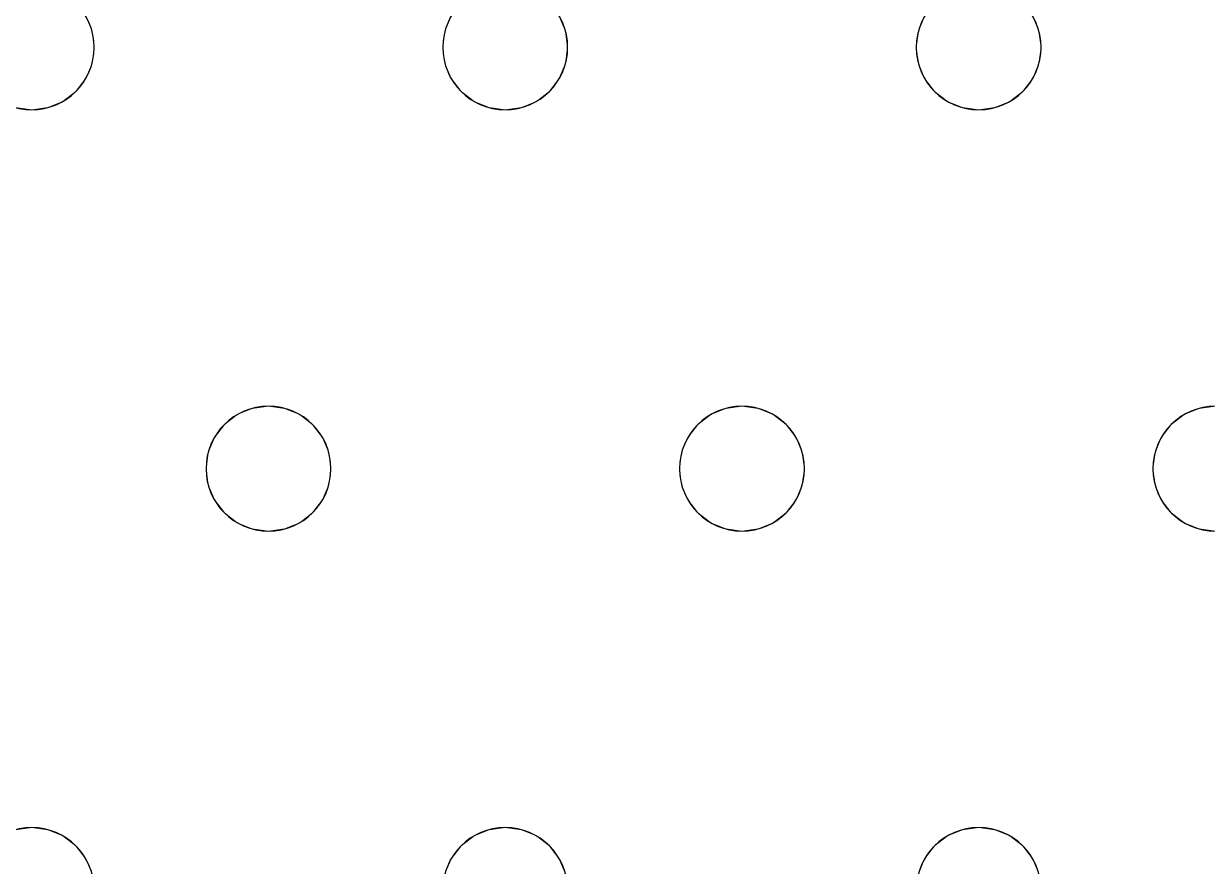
# Model space of a CAD drawing. Header units: millimetres. Extents: x -1 to 1601, y -701 to 1.
# Drawn here: x 1320.3 to 1396.1, y -204.5 to -150.5 of the extents above; entities that cross this region are included whole.
import ezdxf

# ---------------------------------------------------------------- set-up
doc = ezdxf.new("R2010")
doc.units = ezdxf.units.MM
doc.layers.add('IQ_200_3D', color=1, linetype='Continuous')
doc.layers.add('IQ_204_2D', color=7, linetype='Continuous')

msp = doc.modelspace()

# ---------------------------------------------------------------- linework, layer by layer
at = {"layer": 'IQ_200_3D', "lineweight": 18}
for points, invisible_edges in [([(122.762, -68.034, 850), (1477.238, -68.034, 850), (1477.238, -397.966, 850), (122.762, -397.966, 850)], 10), ([(122.762, -68.034, 860), (122.762, -397.966, 860), (1477.238, -397.966, 860), (1477.238, -68.034, 860)], 5), ([(1384.915, -150, 888), (1396.618, -129, 888), (1408.32, -150, 888), (1407.921, -150.965, 888)], 11), ([(1324.648, -150.965, 890), (1324.248, -150, 890), (1324.248, -150, 888), (1324.648, -150.965, 888)], 10), ([(1347.254, -150.965, 888), (1324.648, -150.965, 888), (1324.248, -150, 888), (1347.653, -150, 888)], 5), ([(1347.254, -150.965, 890), (1347.653, -150, 890), (1324.248, -150, 890), (1324.648, -150.965, 890)], 10), ([(1347.653, -150, 890), (1347.254, -150.965, 890), (1347.254, -150.965, 888), (1347.653, -150, 888)], 10), ([(1354.981, -150.965, 890), (1354.582, -150, 890), (1354.582, -150, 888), (1354.981, -150.965, 888)], 10), ([(1377.587, -150.965, 888), (1354.981, -150.965, 888), (1354.582, -150, 888), (1377.987, -150, 888)], 5), ([(1354.582, -150, 890), (1354.981, -150.965, 890), (1377.587, -150.965, 890), (1377.987, -150, 890)], 10), ([(1377.987, -150, 890), (1377.587, -150.965, 890), (1377.587, -150.965, 888), (1377.987, -150, 888)], 10), ([(1385.315, -150.965, 890), (1384.915, -150, 890), (1384.915, -150, 888), (1385.315, -150.965, 888)], 10), ([(1385.315, -150.965, 888), (1384.915, -150, 888), (1407.921, -150.965, 888), (1407.784, -152, 888)], 10), ([(1407.921, -150.965, 890), (1408.32, -150, 890), (1384.915, -150, 890), (1385.315, -150.965, 890)], 10), ([(1324.784, -152, 890), (1324.648, -150.965, 890), (1324.648, -150.965, 888), (1324.784, -152, 888)], 2), ([(1347.118, -152, 888), (1324.784, -152, 888), (1324.648, -150.965, 888), (1347.254, -150.965, 888)], 5), ([(1347.118, -152, 890), (1347.254, -150.965, 890), (1324.648, -150.965, 890), (1324.784, -152, 890)], 10), ([(1347.254, -150.965, 890), (1347.118, -152, 890), (1347.118, -152, 888), (1347.254, -150.965, 888)], 8), ([(1355.118, -152, 890), (1354.981, -150.965, 890), (1354.981, -150.965, 888), (1355.118, -152, 888)], 2), ([(1354.981, -150.965, 888), (1377.587, -150.965, 888), (1377.451, -152, 888)], 13), ([(1377.451, -152, 888), (1377.587, -153.035, 888), (1355.118, -152, 888), (1354.981, -150.965, 888)], 10), ([(1377.451, -152, 890), (1377.587, -150.965, 890), (1354.981, -150.965, 890), (1355.118, -152, 890)], 10), ([(1377.587, -150.965, 890), (1377.451, -152, 890), (1377.451, -152, 888), (1377.587, -150.965, 888)], 8), ([(1385.451, -152, 890), (1385.315, -150.965, 890), (1385.315, -150.965, 888), (1385.451, -152, 888)], 2), ([(1407.784, -152, 888), (1407.921, -153.035, 888), (1385.451, -152, 888), (1385.315, -150.965, 888)], 10), ([(1385.451, -152, 890), (1407.921, -153.035, 890), (1407.784, -152, 890), (1385.315, -150.965, 890)], 5), ([(1407.784, -152, 890), (1407.921, -150.965, 890), (1385.315, -150.965, 890)], 14), ([(1324.648, -153.035, 890), (1324.784, -152, 890), (1324.784, -152, 888), (1324.648, -153.035, 888)], 8), ([(1347.254, -153.035, 888), (1324.648, -153.035, 888), (1324.784, -152, 888), (1347.118, -152, 888)], 5), ([(1347.254, -153.035, 890), (1347.118, -152, 890), (1324.784, -152, 890), (1324.648, -153.035, 890)], 10), ([(1347.118, -152, 890), (1347.254, -153.035, 890), (1347.254, -153.035, 888), (1347.118, -152, 888)], 2), ([(1354.981, -153.035, 890), (1355.118, -152, 890), (1355.118, -152, 888), (1354.981, -153.035, 888)], 8), ([(1354.981, -153.035, 888), (1355.118, -152, 888), (1377.587, -153.035, 888), (1377.987, -154, 888)], 10), ([(1377.587, -153.035, 890), (1377.451, -152, 890), (1355.118, -152, 890), (1354.981, -153.035, 890)], 10), ([(1377.451, -152, 890), (1377.587, -153.035, 890), (1377.587, -153.035, 888), (1377.451, -152, 888)], 2), ([(1385.315, -153.035, 890), (1385.451, -152, 890), (1385.451, -152, 888), (1385.315, -153.035, 888)], 8), ([(1385.451, -152, 888), (1407.921, -153.035, 888), (1385.315, -153.035, 888)], 3), ([(1407.921, -153.035, 890), (1385.451, -152, 890), (1385.315, -153.035, 890)], 13), ([(1324.248, -154, 890), (1324.648, -153.035, 890), (1324.648, -153.035, 888), (1324.248, -154, 888)], 10), ([(1324.248, -154, 888), (1324.648, -153.035, 888), (1347.653, -154, 888), (1335.951, -175, 888)], 14), ([(1347.653, -154, 890), (1347.254, -153.035, 890), (1324.648, -153.035, 890), (1324.248, -154, 890)], 10), ([(1347.254, -153.035, 888), (1347.653, -154, 888), (1324.648, -153.035, 888)], 14), ([(1347.254, -153.035, 890), (1347.653, -154, 890), (1347.653, -154, 888), (1347.254, -153.035, 888)], 10), ([(1354.582, -154, 890), (1354.981, -153.035, 890), (1354.981, -153.035, 888), (1354.582, -154, 888)], 10), ([(1354.582, -154, 888), (1354.981, -153.035, 888), (1377.987, -154, 888), (1366.284, -175, 888)], 14), ([(1377.987, -154, 890), (1377.587, -153.035, 890), (1354.981, -153.035, 890), (1354.582, -154, 890)], 10), ([(1377.587, -153.035, 890), (1377.987, -154, 890), (1377.987, -154, 888), (1377.587, -153.035, 888)], 10), ([(1384.915, -154, 890), (1385.315, -153.035, 890), (1385.315, -153.035, 888), (1384.915, -154, 888)], 10), ([(1408.32, -154, 888), (1384.915, -154, 888), (1385.315, -153.035, 888), (1407.921, -153.035, 888)], 5), ([(1385.315, -153.035, 890), (1384.915, -154, 890), (1408.32, -154, 890), (1407.921, -153.035, 890)], 10), ([(1323.613, -154.828, 890), (1324.248, -154, 890), (1324.248, -154, 888), (1323.613, -154.828, 888)], 10), ([(1323.613, -154.828, 888), (1324.248, -154, 888), (1335.951, -175, 888), (1334.916, -175.136, 888)], 10), ([(1324.248, -154, 890), (1323.613, -154.828, 890), (1335.951, -175, 890), (1347.653, -154, 890)], 14), ([(1348.289, -154.828, 888), (1336.986, -175.136, 888), (1335.951, -175, 888), (1347.653, -154, 888)], 5), ([(1348.289, -154.828, 890), (1347.653, -154, 890), (1335.951, -175, 890), (1336.986, -175.136, 890)], 10), ([(1347.653, -154, 890), (1348.289, -154.828, 890), (1348.289, -154.828, 888), (1347.653, -154, 888)], 10), ([(1353.946, -154.828, 890), (1354.582, -154, 890), (1354.582, -154, 888), (1353.946, -154.828, 888)], 10), ([(1366.284, -175, 888), (1353.946, -154.828, 888), (1354.582, -154, 888)], 13), ([(1354.582, -154, 890), (1353.946, -154.828, 890), (1366.284, -175, 890)], 14), ([(1377.987, -154, 890), (1354.582, -154, 890), (1366.284, -175, 890), (1378.623, -154.828, 890)], 7), ([(1377.987, -154, 888), (1378.623, -154.828, 888), (1366.284, -175, 888)], 14), ([(1377.987, -154, 890), (1378.623, -154.828, 890), (1378.623, -154.828, 888), (1377.987, -154, 888)], 10), ([(1384.279, -154.828, 890), (1384.915, -154, 890), (1384.915, -154, 888), (1384.279, -154.828, 888)], 10), ([(1384.915, -154, 888), (1408.32, -154, 888), (1396.618, -175, 888), (1384.279, -154.828, 888)], 7), ([(1384.915, -154, 890), (1384.279, -154.828, 890), (1396.618, -175, 890)], 14), ([(1408.32, -154, 890), (1384.915, -154, 890), (1396.618, -175, 890), (1408.956, -154.828, 890)], 7), ([(1322.784, -155.464, 890), (1323.613, -154.828, 890), (1323.613, -154.828, 888), (1322.784, -155.464, 888)], 10), ([(1322.784, -155.464, 888), (1323.613, -154.828, 888), (1334.916, -175.136, 888), (1333.951, -175.536, 888)], 10), ([(1334.916, -175.136, 890), (1335.951, -175, 890), (1323.613, -154.828, 890), (1322.784, -155.464, 890)], 10), ([(1336.986, -175.136, 888), (1348.289, -154.828, 888), (1349.118, -155.464, 888)], 13), ([(1349.118, -155.464, 890), (1348.289, -154.828, 890), (1336.986, -175.136, 890), (1337.951, -175.536, 890)], 10), ([(1348.289, -154.828, 890), (1349.118, -155.464, 890), (1349.118, -155.464, 888), (1348.289, -154.828, 888)], 10), ([(1353.118, -155.464, 890), (1353.946, -154.828, 890), (1353.946, -154.828, 888), (1353.118, -155.464, 888)], 10), ([(1365.249, -175.136, 888), (1353.118, -155.464, 888), (1353.946, -154.828, 888), (1366.284, -175, 888)], 5), ([(1365.249, -175.136, 890), (1366.284, -175, 890), (1353.946, -154.828, 890), (1353.118, -155.464, 890)], 10), ([(1378.623, -154.828, 888), (1379.451, -155.464, 888), (1367.32, -175.136, 888), (1366.284, -175, 888)], 10), ([(1367.32, -175.136, 890), (1379.451, -155.464, 890), (1378.623, -154.828, 890), (1366.284, -175, 890)], 5), ([(1378.623, -154.828, 890), (1379.451, -155.464, 890), (1379.451, -155.464, 888), (1378.623, -154.828, 888)], 10), ([(1383.451, -155.464, 890), (1384.279, -154.828, 890), (1384.279, -154.828, 888), (1383.451, -155.464, 888)], 10), ([(1395.582, -175.136, 888), (1383.451, -155.464, 888), (1384.279, -154.828, 888), (1396.618, -175, 888)], 5), ([(1384.279, -154.828, 890), (1383.451, -155.464, 890), (1395.582, -175.136, 890), (1396.618, -175, 890)], 10), ([(1308.446, -176.172, 888), (1307.618, -175.536, 888), (1319.749, -155.864, 888), (1320.784, -156, 888)], 10), ([(1308.446, -176.172, 890), (1309.082, -177, 890), (1320.784, -156, 890), (1319.749, -155.864, 890)], 10), ([(1309.082, -177, 888), (1308.446, -176.172, 888), (1320.784, -156, 888), (1332.487, -177, 888)], 14), ([(1309.082, -177, 890), (1332.087, -177.965, 890), (1332.487, -177, 890), (1320.784, -156, 890)], 13), ([(1320.784, -156, 888), (1319.749, -155.864, 888), (1319.749, -155.864, 890), (1320.784, -156, 890)], 10), ([(1321.819, -155.864, 888), (1320.784, -156, 888), (1320.784, -156, 890), (1321.819, -155.864, 890)], 10), ([(1320.784, -156, 888), (1321.819, -155.864, 888), (1333.123, -176.172, 888), (1332.487, -177, 888)], 10), ([(1333.123, -176.172, 890), (1321.819, -155.864, 890), (1320.784, -156, 890), (1332.487, -177, 890)], 5), ([(1321.819, -155.864, 890), (1322.784, -155.464, 890), (1322.784, -155.464, 888), (1321.819, -155.864, 888)], 10), ([(1321.819, -155.864, 888), (1322.784, -155.464, 888), (1333.951, -175.536, 888), (1333.123, -176.172, 888)], 10), ([(1322.784, -155.464, 890), (1321.819, -155.864, 890), (1333.951, -175.536, 890), (1334.916, -175.136, 890)], 10), ([(1333.951, -175.536, 890), (1321.819, -155.864, 890), (1333.123, -176.172, 890)], 3), ([(1337.951, -175.536, 888), (1336.986, -175.136, 888), (1349.118, -155.464, 888), (1350.082, -155.864, 888)], 10), ([(1350.082, -155.864, 890), (1349.118, -155.464, 890), (1337.951, -175.536, 890), (1338.779, -176.172, 890)], 10), ([(1338.779, -176.172, 888), (1337.951, -175.536, 888), (1350.082, -155.864, 888), (1351.118, -156, 888)], 10), ([(1338.779, -176.172, 890), (1339.415, -177, 890), (1351.118, -156, 890), (1350.082, -155.864, 890)], 10), ([(1339.415, -177, 888), (1338.779, -176.172, 888), (1351.118, -156, 888), (1362.82, -177, 888)], 14), ([(1362.82, -177, 890), (1363.456, -176.172, 890), (1351.118, -156, 890), (1339.415, -177, 890)], 14), ([(1349.118, -155.464, 890), (1350.082, -155.864, 890), (1350.082, -155.864, 888), (1349.118, -155.464, 888)], 10), ([(1351.118, -156, 888), (1350.082, -155.864, 888), (1350.082, -155.864, 890), (1351.118, -156, 890)], 10), ([(1352.153, -155.864, 888), (1351.118, -156, 888), (1351.118, -156, 890), (1352.153, -155.864, 890)], 10), ([(1351.118, -156, 888), (1352.153, -155.864, 888), (1363.456, -176.172, 888), (1362.82, -177, 888)], 10), ([(1363.456, -176.172, 890), (1364.284, -175.536, 890), (1352.153, -155.864, 890), (1351.118, -156, 890)], 10), ([(1352.153, -155.864, 890), (1353.118, -155.464, 890), (1353.118, -155.464, 888), (1352.153, -155.864, 888)], 10), ([(1364.284, -175.536, 888), (1352.153, -155.864, 888), (1353.118, -155.464, 888), (1365.249, -175.136, 888)], 5), ([(1353.118, -155.464, 890), (1352.153, -155.864, 890), (1364.284, -175.536, 890), (1365.249, -175.136, 890)], 10), ([(1363.456, -176.172, 888), (1352.153, -155.864, 888), (1364.284, -175.536, 888)], 3), ([(1367.32, -175.136, 888), (1379.451, -155.464, 888), (1368.284, -175.536, 888)], 3), ([(1368.284, -175.536, 890), (1380.416, -155.864, 890), (1379.451, -155.464, 890), (1367.32, -175.136, 890)], 5), ([(1380.416, -155.864, 888), (1369.113, -176.172, 888), (1368.284, -175.536, 888), (1379.451, -155.464, 888)], 5), ([(1369.113, -176.172, 890), (1380.416, -155.864, 890), (1368.284, -175.536, 890)], 3), ([(1381.451, -156, 888), (1369.113, -176.172, 888), (1380.416, -155.864, 888)], 3), ([(1381.451, -156, 890), (1380.416, -155.864, 890), (1369.113, -176.172, 890), (1369.748, -177, 890)], 10), ([(1369.748, -177, 888), (1369.113, -176.172, 888), (1381.451, -156, 888), (1393.153, -177, 888)], 14), ([(1369.748, -177, 890), (1392.754, -177.965, 890), (1393.153, -177, 890), (1381.451, -156, 890)], 13), ([(1379.451, -155.464, 890), (1380.416, -155.864, 890), (1380.416, -155.864, 888), (1379.451, -155.464, 888)], 10), ([(1381.451, -156, 888), (1380.416, -155.864, 888), (1380.416, -155.864, 890), (1381.451, -156, 890)], 10), ([(1382.486, -155.864, 888), (1381.451, -156, 888), (1381.451, -156, 890), (1382.486, -155.864, 890)], 10), ([(1381.451, -156, 888), (1382.486, -155.864, 888), (1393.789, -176.172, 888), (1393.153, -177, 888)], 10), ([(1381.451, -156, 890), (1393.153, -177, 890), (1393.789, -176.172, 890), (1382.486, -155.864, 890)], 5), ([(1382.486, -155.864, 890), (1383.451, -155.464, 890), (1383.451, -155.464, 888), (1382.486, -155.864, 888)], 10), ([(1382.486, -155.864, 888), (1383.451, -155.464, 888), (1394.618, -175.536, 888), (1393.789, -176.172, 888)], 10), ([(1394.618, -175.536, 890), (1383.451, -155.464, 890), (1382.486, -155.864, 890), (1393.789, -176.172, 890)], 5), ([(1394.618, -175.536, 888), (1383.451, -155.464, 888), (1395.582, -175.136, 888)], 3), ([(1395.582, -175.136, 890), (1383.451, -155.464, 890), (1394.618, -175.536, 890)], 3), ([(1334.916, -175.136, 890), (1333.951, -175.536, 890), (1333.951, -175.536, 888), (1334.916, -175.136, 888)], 10), ([(1334.916, -175.136, 888), (1335.951, -175, 888), (1335.951, -175, 890), (1334.916, -175.136, 890)], 10), ([(1335.951, -175, 888), (1336.986, -175.136, 888), (1336.986, -175.136, 890), (1335.951, -175, 890)], 10), ([(1337.951, -175.536, 890), (1336.986, -175.136, 890), (1336.986, -175.136, 888), (1337.951, -175.536, 888)], 10), ([(1365.249, -175.136, 890), (1364.284, -175.536, 890), (1364.284, -175.536, 888), (1365.249, -175.136, 888)], 10), ([(1365.249, -175.136, 888), (1366.284, -175, 888), (1366.284, -175, 890), (1365.249, -175.136, 890)], 10), ([(1366.284, -175, 888), (1367.32, -175.136, 888), (1367.32, -175.136, 890), (1366.284, -175, 890)], 10), ([(1368.284, -175.536, 890), (1367.32, -175.136, 890), (1367.32, -175.136, 888), (1368.284, -175.536, 888)], 10), ([(1395.582, -175.136, 890), (1394.618, -175.536, 890), (1394.618, -175.536, 888), (1395.582, -175.136, 888)], 10), ([(1395.582, -175.136, 888), (1396.618, -175, 888), (1396.618, -175, 890), (1395.582, -175.136, 890)], 10), ([(1333.951, -175.536, 890), (1333.123, -176.172, 890), (1333.123, -176.172, 888), (1333.951, -175.536, 888)], 10), ([(1338.779, -176.172, 890), (1337.951, -175.536, 890), (1337.951, -175.536, 888), (1338.779, -176.172, 888)], 10), ([(1364.284, -175.536, 890), (1363.456, -176.172, 890), (1363.456, -176.172, 888), (1364.284, -175.536, 888)], 10), ([(1369.113, -176.172, 890), (1368.284, -175.536, 890), (1368.284, -175.536, 888), (1369.113, -176.172, 888)], 10), ([(1394.618, -175.536, 890), (1393.789, -176.172, 890), (1393.789, -176.172, 888), (1394.618, -175.536, 888)], 10), ([(1333.123, -176.172, 890), (1332.487, -177, 890), (1332.487, -177, 888), (1333.123, -176.172, 888)], 10), ([(1339.415, -177, 890), (1338.779, -176.172, 890), (1338.779, -176.172, 888), (1339.415, -177, 888)], 10), ([(1363.456, -176.172, 890), (1362.82, -177, 890), (1362.82, -177, 888), (1363.456, -176.172, 888)], 10), ([(1369.748, -177, 890), (1369.113, -176.172, 890), (1369.113, -176.172, 888), (1369.748, -177, 888)], 10), ([(1393.789, -176.172, 890), (1393.153, -177, 890), (1393.153, -177, 888), (1393.789, -176.172, 888)], 10), ([(1309.481, -177.965, 888), (1309.082, -177, 888), (1332.087, -177.965, 888), (1331.951, -179, 888)], 10), ([(1332.087, -177.965, 888), (1309.082, -177, 888), (1332.487, -177, 888)], 3), ([(1332.087, -177.965, 890), (1309.082, -177, 890), (1309.481, -177.965, 890), (1331.951, -179, 890)], 5), ([(1332.487, -177, 890), (1332.087, -177.965, 890), (1332.087, -177.965, 888), (1332.487, -177, 888)], 10), ([(1339.815, -177.965, 890), (1339.415, -177, 890), (1339.415, -177, 888), (1339.815, -177.965, 888)], 10), ([(1339.415, -177, 888), (1362.82, -177, 888), (1362.421, -177.965, 888), (1339.815, -177.965, 888)], 5), ([(1362.421, -177.965, 890), (1362.82, -177, 890), (1339.415, -177, 890), (1339.815, -177.965, 890)], 10), ([(1362.82, -177, 890), (1362.421, -177.965, 890), (1362.421, -177.965, 888), (1362.82, -177, 888)], 10), ([(1370.148, -177.965, 890), (1369.748, -177, 890), (1369.748, -177, 888), (1370.148, -177.965, 888)], 10), ([(1392.754, -177.965, 888), (1370.148, -177.965, 888), (1369.748, -177, 888), (1393.153, -177, 888)], 5), ([(1370.148, -177.965, 890), (1392.618, -179, 890), (1392.754, -177.965, 890), (1369.748, -177, 890)], 5), ([(1393.153, -177, 890), (1392.754, -177.965, 890), (1392.754, -177.965, 888), (1393.153, -177, 888)], 10), ([(1309.618, -179, 888), (1309.481, -177.965, 888), (1331.951, -179, 888), (1332.087, -180.035, 888)], 10), ([(1309.618, -179, 890), (1332.087, -180.035, 890), (1331.951, -179, 890), (1309.481, -177.965, 890)], 5), ([(1332.087, -177.965, 890), (1331.951, -179, 890), (1331.951, -179, 888), (1332.087, -177.965, 888)], 8), ([(1339.951, -179, 890), (1339.815, -177.965, 890), (1339.815, -177.965, 888), (1339.951, -179, 888)], 2), ([(1362.284, -179, 888), (1339.951, -179, 888), (1339.815, -177.965, 888), (1362.421, -177.965, 888)], 5), ([(1362.284, -179, 890), (1362.421, -177.965, 890), (1339.815, -177.965, 890), (1339.951, -179, 890)], 10), ([(1362.421, -177.965, 890), (1362.284, -179, 890), (1362.284, -179, 888), (1362.421, -177.965, 888)], 8), ([(1370.284, -179, 890), (1370.148, -177.965, 890), (1370.148, -177.965, 888), (1370.284, -179, 888)], 2), ([(1370.284, -179, 888), (1370.148, -177.965, 888), (1392.618, -179, 888), (1392.754, -180.035, 888)], 10), ([(1370.148, -177.965, 888), (1392.754, -177.965, 888), (1392.618, -179, 888)], 13), ([(1370.284, -179, 890), (1392.754, -180.035, 890), (1392.618, -179, 890), (1370.148, -177.965, 890)], 5), ([(1392.754, -177.965, 890), (1392.618, -179, 890), (1392.618, -179, 888), (1392.754, -177.965, 888)], 8), ([(1309.481, -180.035, 888), (1309.618, -179, 888), (1332.087, -180.035, 888)], 14), ([(1309.481, -180.035, 890), (1332.487, -181, 890), (1332.087, -180.035, 890), (1309.618, -179, 890)], 5), ([(1331.951, -179, 890), (1332.087, -180.035, 890), (1332.087, -180.035, 888), (1331.951, -179, 888)], 2), ([(1339.815, -180.035, 890), (1339.951, -179, 890), (1339.951, -179, 888), (1339.815, -180.035, 888)], 8), ([(1339.951, -179, 888), (1362.284, -179, 888), (1362.421, -180.035, 888), (1339.815, -180.035, 888)], 5), ([(1362.421, -180.035, 890), (1362.284, -179, 890), (1339.951, -179, 890), (1339.815, -180.035, 890)], 10), ([(1362.284, -179, 890), (1362.421, -180.035, 890), (1362.421, -180.035, 888), (1362.284, -179, 888)], 2), ([(1370.148, -180.035, 890), (1370.284, -179, 890), (1370.284, -179, 888), (1370.148, -180.035, 888)], 8), ([(1392.754, -180.035, 888), (1370.148, -180.035, 888), (1370.284, -179, 888)], 13), ([(1392.754, -180.035, 890), (1370.284, -179, 890), (1370.148, -180.035, 890)], 13), ([(1392.618, -179, 890), (1392.754, -180.035, 890), (1392.754, -180.035, 888), (1392.618, -179, 888)], 2), ([(1332.487, -181, 888), (1309.082, -181, 888), (1309.481, -180.035, 888), (1332.087, -180.035, 888)], 5), ([(1309.082, -181, 890), (1320.784, -202, 890), (1332.487, -181, 890), (1309.481, -180.035, 890)], 7), ([(1332.087, -180.035, 890), (1332.487, -181, 890), (1332.487, -181, 888), (1332.087, -180.035, 888)], 10), ([(1339.415, -181, 890), (1339.815, -180.035, 890), (1339.815, -180.035, 888), (1339.415, -181, 888)], 10), ([(1339.415, -181, 888), (1339.815, -180.035, 888), (1362.82, -181, 888), (1351.118, -202, 888)], 14), ([(1362.82, -181, 890), (1362.421, -180.035, 890), (1339.815, -180.035, 890), (1339.415, -181, 890)], 10), ([(1362.421, -180.035, 888), (1362.82, -181, 888), (1339.815, -180.035, 888)], 14), ([(1362.421, -180.035, 890), (1362.82, -181, 890), (1362.82, -181, 888), (1362.421, -180.035, 888)], 10), ([(1369.748, -181, 890), (1370.148, -180.035, 890), (1370.148, -180.035, 888), (1369.748, -181, 888)], 10), ([(1393.153, -181, 888), (1369.748, -181, 888), (1370.148, -180.035, 888), (1392.754, -180.035, 888)], 5), ([(1393.153, -181, 890), (1392.754, -180.035, 890), (1370.148, -180.035, 890), (1369.748, -181, 890)], 10), ([(1392.754, -180.035, 890), (1393.153, -181, 890), (1393.153, -181, 888), (1392.754, -180.035, 888)], 10), ([(1320.784, -202, 888), (1308.446, -181.828, 888), (1309.082, -181, 888), (1332.487, -181, 888)], 13), ([(1320.784, -202, 890), (1309.082, -181, 890), (1308.446, -181.828, 890), (1319.749, -202.136, 890)], 5), ([(1320.784, -202, 888), (1332.487, -181, 888), (1333.123, -181.828, 888), (1321.819, -202.136, 888)], 5), ([(1333.123, -181.828, 890), (1332.487, -181, 890), (1320.784, -202, 890), (1321.819, -202.136, 890)], 10), ([(1332.487, -181, 890), (1333.123, -181.828, 890), (1333.123, -181.828, 888), (1332.487, -181, 888)], 10), ([(1338.779, -181.828, 890), (1339.415, -181, 890), (1339.415, -181, 888), (1338.779, -181.828, 888)], 10), ([(1338.779, -181.828, 888), (1339.415, -181, 888), (1351.118, -202, 888), (1350.082, -202.136, 888)], 10), ([(1339.415, -181, 890), (1338.779, -181.828, 890), (1351.118, -202, 890), (1362.82, -181, 890)], 14), ([(1363.456, -181.828, 888), (1352.153, -202.136, 888), (1351.118, -202, 888), (1362.82, -181, 888)], 5), ([(1351.118, -202, 890), (1352.153, -202.136, 890), (1363.456, -181.828, 890), (1362.82, -181, 890)], 10), ([(1362.82, -181, 890), (1363.456, -181.828, 890), (1363.456, -181.828, 888), (1362.82, -181, 888)], 10), ([(1369.113, -181.828, 890), (1369.748, -181, 890), (1369.748, -181, 888), (1369.113, -181.828, 888)], 10), ([(1369.113, -181.828, 888), (1369.748, -181, 888), (1381.451, -202, 888), (1380.416, -202.136, 888)], 10), ([(1369.748, -181, 890), (1369.113, -181.828, 890), (1381.451, -202, 890), (1393.153, -181, 890)], 14), ([(1393.153, -181, 888), (1393.789, -181.828, 888), (1381.451, -202, 888), (1369.748, -181, 888)], 14), ([(1381.451, -202, 890), (1382.486, -202.136, 890), (1393.789, -181.828, 890), (1393.153, -181, 890)], 10), ([(1393.153, -181, 890), (1393.789, -181.828, 890), (1393.789, -181.828, 888), (1393.153, -181, 888)], 10), ([(1308.446, -181.828, 888), (1320.784, -202, 888), (1319.749, -202.136, 888)], 13), ([(1321.819, -202.136, 888), (1333.123, -181.828, 888), (1333.951, -182.464, 888), (1322.784, -202.536, 888)], 5), ([(1321.819, -202.136, 890), (1322.784, -202.536, 890), (1333.951, -182.464, 890), (1333.123, -181.828, 890)], 10), ([(1333.123, -181.828, 890), (1333.951, -182.464, 890), (1333.951, -182.464, 888), (1333.123, -181.828, 888)], 10), ([(1337.951, -182.464, 890), (1338.779, -181.828, 890), (1338.779, -181.828, 888), (1337.951, -182.464, 888)], 10), ([(1338.779, -181.828, 888), (1350.082, -202.136, 888), (1337.951, -182.464, 888)], 3), ([(1350.082, -202.136, 890), (1351.118, -202, 890), (1338.779, -181.828, 890), (1337.951, -182.464, 890)], 10), ([(1364.284, -182.464, 888), (1352.153, -202.136, 888), (1363.456, -181.828, 888)], 3), ([(1364.284, -182.464, 890), (1363.456, -181.828, 890), (1352.153, -202.136, 890), (1353.118, -202.536, 890)], 10), ([(1363.456, -181.828, 890), (1364.284, -182.464, 890), (1364.284, -182.464, 888), (1363.456, -181.828, 888)], 10), ([(1368.284, -182.464, 890), (1369.113, -181.828, 890), (1369.113, -181.828, 888), (1368.284, -182.464, 888)], 10), ([(1368.284, -182.464, 888), (1369.113, -181.828, 888), (1380.416, -202.136, 888), (1379.451, -202.536, 888)], 10), ([(1369.113, -181.828, 890), (1368.284, -182.464, 890), (1380.416, -202.136, 890), (1381.451, -202, 890)], 10), ([(1382.486, -202.136, 888), (1381.451, -202, 888), (1393.789, -181.828, 888), (1394.618, -182.464, 888)], 10), ([(1394.618, -182.464, 890), (1393.789, -181.828, 890), (1382.486, -202.136, 890), (1383.451, -202.536, 890)], 10), ([(1393.789, -181.828, 890), (1394.618, -182.464, 890), (1394.618, -182.464, 888), (1393.789, -181.828, 888)], 10), ([(1322.784, -202.536, 888), (1333.951, -182.464, 888), (1334.916, -182.864, 888)], 13), ([(1334.916, -182.864, 890), (1333.951, -182.464, 890), (1322.784, -202.536, 890), (1323.613, -203.172, 890)], 10), ([(1333.951, -182.464, 890), (1334.916, -182.864, 890), (1334.916, -182.864, 888), (1333.951, -182.464, 888)], 10), ([(1336.986, -182.864, 890), (1337.951, -182.464, 890), (1337.951, -182.464, 888), (1336.986, -182.864, 888)], 10), ([(1349.118, -202.536, 888), (1336.986, -182.864, 888), (1337.951, -182.464, 888), (1350.082, -202.136, 888)], 5), ([(1349.118, -202.536, 890), (1350.082, -202.136, 890), (1337.951, -182.464, 890), (1336.986, -182.864, 890)], 10), ([(1364.284, -182.464, 888), (1365.249, -182.864, 888), (1353.118, -202.536, 888), (1352.153, -202.136, 888)], 10), ([(1365.249, -182.864, 890), (1364.284, -182.464, 890), (1353.118, -202.536, 890), (1353.946, -203.172, 890)], 10), ([(1364.284, -182.464, 890), (1365.249, -182.864, 890), (1365.249, -182.864, 888), (1364.284, -182.464, 888)], 10), ([(1367.32, -182.864, 890), (1368.284, -182.464, 890), (1368.284, -182.464, 888), (1367.32, -182.864, 888)], 10), ([(1367.32, -182.864, 888), (1368.284, -182.464, 888), (1379.451, -202.536, 888), (1378.623, -203.172, 888)], 10), ([(1379.451, -202.536, 890), (1380.416, -202.136, 890), (1368.284, -182.464, 890), (1367.32, -182.864, 890)], 10), ([(1383.451, -202.536, 888), (1382.486, -202.136, 888), (1394.618, -182.464, 888), (1395.582, -182.864, 888)], 10), ([(1395.582, -182.864, 890), (1394.618, -182.464, 890), (1383.451, -202.536, 890), (1384.279, -203.172, 890)], 10), ([(1394.618, -182.464, 890), (1395.582, -182.864, 890), (1395.582, -182.864, 888), (1394.618, -182.464, 888)], 10), ([(1323.613, -203.172, 888), (1322.784, -202.536, 888), (1334.916, -182.864, 888), (1335.951, -183, 888)], 10), ([(1335.951, -183, 890), (1334.916, -182.864, 890), (1323.613, -203.172, 890), (1324.248, -204, 890)], 10), ([(1335.951, -183, 888), (1347.653, -204, 888), (1324.248, -204, 888), (1323.613, -203.172, 888)], 11), ([(1347.653, -204, 890), (1348.289, -203.172, 890), (1335.951, -183, 890), (1324.248, -204, 890)], 14), ([(1335.951, -183, 888), (1334.916, -182.864, 888), (1334.916, -182.864, 890), (1335.951, -183, 890)], 10), ([(1336.986, -182.864, 888), (1335.951, -183, 888), (1335.951, -183, 890), (1336.986, -182.864, 890)], 10), ([(1348.289, -203.172, 888), (1335.951, -183, 888), (1336.986, -182.864, 888), (1349.118, -202.536, 888)], 5), ([(1348.289, -203.172, 890), (1349.118, -202.536, 890), (1336.986, -182.864, 890), (1335.951, -183, 890)], 10), ([(1347.653, -204, 888), (1335.951, -183, 888), (1348.289, -203.172, 888)], 3), ([(1365.249, -182.864, 888), (1366.284, -183, 888), (1353.946, -203.172, 888), (1353.118, -202.536, 888)], 10), ([(1366.284, -183, 890), (1365.249, -182.864, 890), (1353.946, -203.172, 890), (1354.582, -204, 890)], 10), ([(1354.582, -204, 888), (1353.946, -203.172, 888), (1366.284, -183, 888), (1377.987, -204, 888)], 14), ([(1354.582, -204, 890), (1377.987, -204, 890), (1366.284, -183, 890)], 15), ([(1366.284, -183, 888), (1365.249, -182.864, 888), (1365.249, -182.864, 890), (1366.284, -183, 890)], 10), ([(1367.32, -182.864, 888), (1366.284, -183, 888), (1366.284, -183, 890), (1367.32, -182.864, 890)], 10), ([(1366.284, -183, 888), (1367.32, -182.864, 888), (1378.623, -203.172, 888), (1377.987, -204, 888)], 10), ([(1378.623, -203.172, 890), (1367.32, -182.864, 890), (1366.284, -183, 890), (1377.987, -204, 890)], 5), ([(1379.451, -202.536, 890), (1367.32, -182.864, 890), (1378.623, -203.172, 890)], 3), ([(1383.451, -202.536, 888), (1395.582, -182.864, 888), (1384.279, -203.172, 888)], 3), ([(1384.279, -203.172, 888), (1395.582, -182.864, 888), (1396.618, -183, 888), (1384.915, -204, 888)], 5), ([(1396.618, -183, 890), (1395.582, -182.864, 890), (1384.279, -203.172, 890), (1384.915, -204, 890)], 10), ([(1384.915, -204, 888), (1396.618, -183, 888), (1408.32, -204, 888)], 15), ([(1396.618, -183, 890), (1384.915, -204, 890), (1408.32, -204, 890), (1408.956, -203.172, 890)], 11), ([(1396.618, -183, 888), (1395.582, -182.864, 888), (1395.582, -182.864, 890), (1396.618, -183, 890)], 10), ([(1319.749, -202.136, 888), (1320.784, -202, 888), (1320.784, -202, 890), (1319.749, -202.136, 890)], 10), ([(1320.784, -202, 888), (1321.819, -202.136, 888), (1321.819, -202.136, 890), (1320.784, -202, 890)], 10), ([(1322.784, -202.536, 890), (1321.819, -202.136, 890), (1321.819, -202.136, 888), (1322.784, -202.536, 888)], 10), ([(1350.082, -202.136, 890), (1349.118, -202.536, 890), (1349.118, -202.536, 888), (1350.082, -202.136, 888)], 10), ([(1350.082, -202.136, 888), (1351.118, -202, 888), (1351.118, -202, 890), (1350.082, -202.136, 890)], 10), ([(1351.118, -202, 888), (1352.153, -202.136, 888), (1352.153, -202.136, 890), (1351.118, -202, 890)], 10), ([(1353.118, -202.536, 890), (1352.153, -202.136, 890), (1352.153, -202.136, 888), (1353.118, -202.536, 888)], 10), ([(1380.416, -202.136, 890), (1379.451, -202.536, 890), (1379.451, -202.536, 888), (1380.416, -202.136, 888)], 10), ([(1380.416, -202.136, 888), (1381.451, -202, 888), (1381.451, -202, 890), (1380.416, -202.136, 890)], 10), ([(1381.451, -202, 888), (1382.486, -202.136, 888), (1382.486, -202.136, 890), (1381.451, -202, 890)], 10), ([(1383.451, -202.536, 890), (1382.486, -202.136, 890), (1382.486, -202.136, 888), (1383.451, -202.536, 888)], 10), ([(1323.613, -203.172, 890), (1322.784, -202.536, 890), (1322.784, -202.536, 888), (1323.613, -203.172, 888)], 10), ([(1324.248, -204, 890), (1323.613, -203.172, 890), (1323.613, -203.172, 888), (1324.248, -204, 888)], 10), ([(1348.289, -203.172, 890), (1347.653, -204, 890), (1347.653, -204, 888), (1348.289, -203.172, 888)], 10), ([(1349.118, -202.536, 890), (1348.289, -203.172, 890), (1348.289, -203.172, 888), (1349.118, -202.536, 888)], 10), ([(1353.946, -203.172, 890), (1353.118, -202.536, 890), (1353.118, -202.536, 888), (1353.946, -203.172, 888)], 10), ([(1354.582, -204, 890), (1353.946, -203.172, 890), (1353.946, -203.172, 888), (1354.582, -204, 888)], 10), ([(1378.623, -203.172, 890), (1377.987, -204, 890), (1377.987, -204, 888), (1378.623, -203.172, 888)], 10), ([(1379.451, -202.536, 890), (1378.623, -203.172, 890), (1378.623, -203.172, 888), (1379.451, -202.536, 888)], 10), ([(1384.279, -203.172, 890), (1383.451, -202.536, 890), (1383.451, -202.536, 888), (1384.279, -203.172, 888)], 10), ([(1384.915, -204, 890), (1384.279, -203.172, 890), (1384.279, -203.172, 888), (1384.915, -204, 888)], 10), ([(1324.648, -204.965, 890), (1324.248, -204, 890), (1324.248, -204, 888), (1324.648, -204.965, 888)], 10), ([(1347.254, -204.965, 888), (1324.648, -204.965, 888), (1324.248, -204, 888), (1347.653, -204, 888)], 5), ([(1347.254, -204.965, 890), (1347.653, -204, 890), (1324.248, -204, 890), (1324.648, -204.965, 890)], 10), ([(1347.653, -204, 890), (1347.254, -204.965, 890), (1347.254, -204.965, 888), (1347.653, -204, 888)], 10), ([(1354.981, -204.965, 890), (1354.582, -204, 890), (1354.582, -204, 888), (1354.981, -204.965, 888)], 10), ([(1377.587, -204.965, 888), (1377.451, -206, 888), (1354.981, -204.965, 888), (1354.582, -204, 888)], 10), ([(1377.587, -204.965, 888), (1354.582, -204, 888), (1377.987, -204, 888)], 3), ([(1354.582, -204, 890), (1354.981, -204.965, 890), (1377.587, -204.965, 890), (1377.987, -204, 890)], 10), ([(1377.987, -204, 890), (1377.587, -204.965, 890), (1377.587, -204.965, 888), (1377.987, -204, 888)], 10), ([(1385.315, -204.965, 890), (1384.915, -204, 890), (1384.915, -204, 888), (1385.315, -204.965, 888)], 10), ([(1407.921, -204.965, 888), (1385.315, -204.965, 888), (1384.915, -204, 888), (1408.32, -204, 888)], 5), ([(1384.915, -204, 890), (1385.315, -204.965, 890), (1407.921, -204.965, 890), (1408.32, -204, 890)], 10)]:
    msp.add_3dface(points, dxfattribs=dict(at, invisible_edges=invisible_edges))
at = {"layer": 'IQ_204_2D'}
for centre, start, end in [((1320.784, -152), 0, 180), ((1351.118, -152), 360, 180), ((1381.451, -152), 0, 180), ((1381.451, -152), 0, 180), ((1381.451, -152), 360, 180), ((1320.784, -152), 180, 360), ((1351.118, -152), 180, 360), ((1381.451, -152), 180, 360), ((1381.451, -152), 180, 360), ((1381.451, -152), 180, 360), ((1335.951, -179), 360, 180), ((1366.284, -179), 0, 180), ((1366.284, -179), 0, 180), ((1366.284, -179), 360, 180), ((1396.618, -179), 0, 180), ((1335.951, -179), 180, 360), ((1366.284, -179), 180, 360), ((1366.284, -179), 180, 360), ((1366.284, -179), 180, 360), ((1396.618, -179), 180, 360), ((1320.784, -206), 0, 180), ((1351.118, -206), 360, 180), ((1381.451, -206), 0, 180), ((1381.451, -206), 0, 180), ((1381.451, -206), 360, 180)]:
    msp.add_arc(centre, 4, start, end, dxfattribs=at)

# ---------------------------------------------------------------- meshes
at = {"layer": 'IQ_200_3D', "lineweight": 18}
mesh = msp.add_polyface(dxfattribs=at)
corners = [(1600, 0, 850), (1600, -700, 850), (0, -700, 850), (0, 0, 850), (1210.5, -594, 850), (1211.556, -602.023, 850), (1214.653, -609.5, 850), (1219.58, -615.92, 850), (1226, -620.847, 850), (1233.477, -623.944, 850), (1241.5, -625, 850), (1459.5, -625, 850), (1467.523, -623.944, 850), (1475, -620.847, 850), (1481.42, -615.92, 850), (1486.347, -609.5, 850), (1489.444, -602.023, 850), (1490.5, -594, 850), (1490.5, -476, 850), (1489.444, -467.977, 850), (1486.347, -460.5, 850), (1481.42, -454.08, 850), (1475, -449.153, 850), (1467.523, -446.056, 850), (1459.5, -445, 850), (1241.5, -445, 850), (1233.477, -446.056, 850), (1226, -449.153, 850), (1219.58, -454.08, 850), (1214.653, -460.5, 850), (1211.556, -467.977, 850), (1210.5, -476, 850), (1477.5, -68.034, 850), (122.5, -68.034, 850), (110.412, -69.625, 850), (99.148, -74.291, 850), (89.475, -81.713, 850), (82.053, -91.386, 850), (77.388, -102.65, 850), (75.796, -114.738, 850), (75.796, -351.262, 850), (77.388, -363.35, 850), (82.053, -374.614, 850), (89.475, -384.287, 850), (99.148, -391.709, 850), (110.412, -396.375, 850), (122.5, -397.966, 850), (1477.5, -397.966, 850), (1489.588, -396.375, 850), (1500.852, -391.709, 850), (1510.525, -384.287, 850), (1517.947, -374.614, 850), (1522.612, -363.35, 850), (1524.204, -351.262, 850), (1524.204, -114.738, 850), (1522.612, -102.65, 850), (1517.947, -91.386, 850), (1510.525, -81.713, 850), (1500.852, -74.291, 850), (1489.588, -69.625, 850)]
mesh.append_faces([[corners[k] for k in face] for face in [(37, 3, 36), (35, 3, 34), (4, 46, 31), (31, 46, 30), (55, 0, 54), (16, 1, 15), (14, 1, 13), (21, 49, 20), (11, 1, 10)]], dxfattribs={"vtx0": -1, "vtx1": -1})
mesh.append_faces([[corners[k] for k in face] for face in [(3, 37, 38), (3, 38, 39), (3, 39, 40, 2), (2, 40, 41), (46, 4, 5), (2, 6, 7), (46, 29, 30), (46, 28, 29), (26, 46, 47, 25), (46, 26, 27), (0, 59, 32, 3), (20, 49, 50, 19), (47, 24, 25), (0, 55, 56), (1, 52, 53), (19, 50, 51, 18), (1, 16, 17)]], dxfattribs={"vtx0": -1, "vtx2": -1})
mesh.append_faces([[corners[k] for k in face] for face in [(2, 45, 46, 5), (1, 17, 18, 51)]], dxfattribs={"vtx0": -1, "vtx2": -1, "vtx3": -1})
mesh.append_faces([[corners[k] for k in face] for face in [(41, 42, 2), (35, 36, 3), (33, 34, 3, 32), (43, 44, 2), (44, 45, 2), (42, 43, 2), (5, 6, 2), (27, 28, 46), (7, 8, 2), (8, 9, 2), (58, 59, 0), (56, 57, 0), (57, 58, 0), (51, 52, 1), (23, 24, 47), (11, 12, 1), (12, 13, 1), (14, 15, 1)]], dxfattribs={"vtx1": -1, "vtx2": -1})
mesh.append_faces([[corners[k] for k in face] for face in [(1, 2, 9, 10), (47, 48, 22, 23), (48, 49, 21, 22), (53, 54, 0, 1)]], dxfattribs={"vtx1": -1, "vtx3": -1})
mesh = msp.add_polyface(dxfattribs=at)
corners = [(1600, -700, 900), (1600, -23, 900), (0, -23, 900), (0, -700, 900), (90, -35.113, 900), (1510, -35.113, 900), (1529.382, -37.665, 900), (1547.443, -45.146, 900), (1562.953, -57.047, 900), (1574.854, -72.557, 900), (1582.335, -90.618, 900), (1584.887, -110, 900), (1584.887, -610, 900), (1582.335, -629.382, 900), (1574.854, -647.443, 900), (1562.953, -662.953, 900), (1547.443, -674.854, 900), (1529.382, -682.335, 900), (1510, -684.887, 900), (90, -684.887, 900), (70.618, -682.335, 900), (52.557, -674.854, 900), (37.047, -662.953, 900), (25.146, -647.443, 900), (17.665, -629.382, 900), (15.113, -610, 900), (15.113, -110, 900), (17.665, -90.618, 900), (25.146, -72.557, 900), (37.047, -57.047, 900), (52.557, -45.146, 900), (70.618, -37.665, 900)]
mesh.append_faces([[corners[k] for k in face] for face in [(9, 1, 8), (14, 0, 13), (31, 2, 30), (28, 2, 27), (21, 3, 20), (23, 3, 22)]], dxfattribs={"vtx0": -1, "vtx1": -1})
mesh.append_faces([[corners[k] for k in face] for face in [(1, 9, 10), (1, 11, 12, 0), (0, 14, 15), (0, 18, 19), (2, 28, 29), (3, 23, 24)]], dxfattribs={"vtx0": -1, "vtx2": -1})
mesh.append_faces([[corners[k] for k in face] for face in [(10, 11, 1), (5, 6, 1), (7, 8, 1), (6, 7, 1), (12, 13, 0), (15, 16, 0), (17, 18, 0), (16, 17, 0), (31, 4, 2), (29, 30, 2), (26, 27, 2), (21, 22, 3), (24, 25, 3)]], dxfattribs={"vtx1": -1, "vtx2": -1})
mesh.append_faces([[corners[k] for k in face] for face in [(4, 5, 1, 2), (25, 26, 2, 3), (19, 20, 3, 0)]], dxfattribs={"vtx1": -1, "vtx3": -1})
mesh = msp.add_polyface(dxfattribs=at)
corners = [(1510, -48.392, 890), (90, -48.392, 890), (66.424, -53.082, 890), (46.437, -66.437, 890), (33.082, -86.424, 890), (28.392, -110, 890), (28.392, -610, 890), (33.082, -633.576, 890), (46.437, -653.563, 890), (66.424, -666.918, 890), (90, -671.608, 890), (1510, -671.608, 890), (1533.576, -666.918, 890), (1553.563, -653.563, 890), (1566.918, -633.576, 890), (1571.608, -610, 890), (1571.608, -110, 890), (1566.918, -86.424, 890), (1553.563, -66.437, 890), (1533.576, -53.082, 890), (122.5, -418.034, 890), (1477.5, -418.034, 890), (1489.656, -419.634, 890), (1500.983, -424.326, 890), (1510.71, -431.79, 890), (1518.174, -441.517, 890), (1522.866, -452.844, 890), (1524.466, -465, 890), (1524.466, -605, 890), (1522.866, -617.156, 890), (1518.174, -628.483, 890), (1510.71, -638.21, 890), (1500.983, -645.674, 890), (1489.656, -650.366, 890), (1477.5, -651.966, 890), (122.5, -651.966, 890), (110.344, -650.366, 890), (99.017, -645.674, 890), (89.29, -638.21, 890), (81.826, -628.483, 890), (77.134, -617.156, 890), (75.534, -605, 890), (75.534, -465, 890), (77.134, -452.844, 890), (81.826, -441.517, 890), (89.29, -431.79, 890), (99.017, -424.326, 890), (110.344, -419.634, 890), (122.5, -68.034, 890), (1477.5, -68.034, 890), (1489.588, -69.625, 890), (1500.852, -74.291, 890), (1510.525, -81.713, 890), (1517.947, -91.386, 890), (1522.612, -102.65, 890), (1524.204, -114.738, 890), (1524.204, -351.262, 890), (1522.612, -363.35, 890), (1517.947, -374.614, 890), (1510.525, -384.287, 890), (1500.852, -391.709, 890), (1489.588, -396.375, 890), (1477.5, -397.966, 890), (122.5, -397.966, 890), (110.412, -396.375, 890), (99.148, -391.709, 890), (89.475, -384.287, 890), (82.053, -374.614, 890), (77.388, -363.35, 890), (75.796, -351.262, 890), (75.796, -114.738, 890), (77.388, -102.65, 890), (82.053, -91.386, 890), (89.475, -81.713, 890), (99.148, -74.291, 890), (110.412, -69.625, 890)]
mesh.append_faces([[corners[k] for k in face] for face in [(65, 47, 64), (75, 1, 74), (71, 5, 70), (73, 2, 72)]], dxfattribs={"vtx0": -1, "vtx1": -1})
mesh.append_faces([[corners[k] for k in face] for face in [(15, 28, 29, 14), (11, 32, 33), (16, 55, 56, 15), (54, 17, 18, 53), (53, 18, 19, 52), (52, 19, 0, 51), (0, 50, 51), (10, 37, 38, 9), (64, 47, 20, 63), (8, 39, 40, 7), (39, 8, 9, 38), (69, 42, 43), (1, 75, 48, 0), (3, 71, 72, 2)]], dxfattribs={"vtx0": -1, "vtx2": -1})
mesh.append_faces([[corners[k] for k in face] for face in [(6, 41, 42, 69)]], dxfattribs={"vtx0": -1, "vtx2": -1, "vtx3": -1})
mesh.append_faces([[corners[k] for k in face] for face in [(11, 33, 34, 35), (71, 3, 4, 5)]], dxfattribs={"vtx0": -1, "vtx3": -1})
mesh.append_faces([[corners[k] for k in face] for face in [(49, 50, 0, 48), (36, 37, 10)]], dxfattribs={"vtx1": -1, "vtx2": -1})
mesh.append_faces([[corners[k] for k in face] for face in [(27, 28, 15, 56)]], dxfattribs={"vtx1": -1, "vtx2": -1, "vtx3": -1})
mesh.append_faces([[corners[k] for k in face] for face in [(13, 14, 29, 30), (12, 13, 30, 31), (26, 27, 56, 57), (31, 32, 11, 12), (24, 25, 58, 59), (21, 22, 61, 62), (22, 23, 60, 61), (23, 24, 59, 60), (25, 26, 57, 58), (54, 55, 16, 17), (20, 21, 62, 63), (35, 36, 10, 11), (45, 46, 66, 67), (46, 47, 65, 66), (6, 7, 40, 41), (43, 44, 68, 69), (44, 45, 67, 68), (73, 74, 1, 2), (69, 70, 5, 6)]], dxfattribs={"vtx1": -1, "vtx3": -1})

doc.saveas('drawing.dxf')
